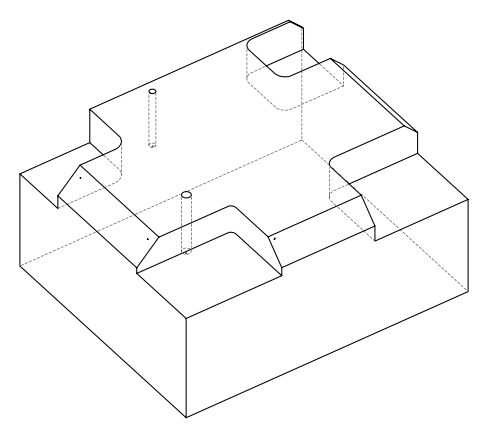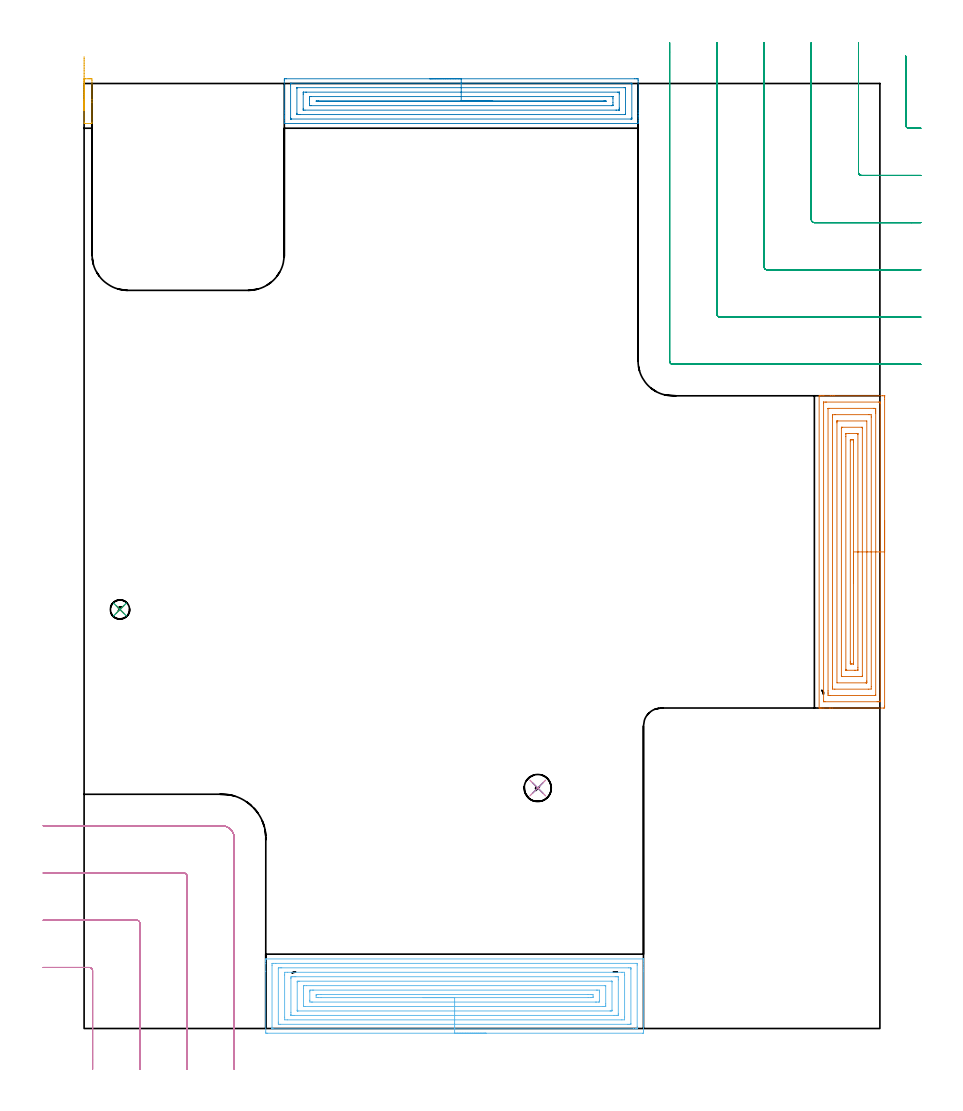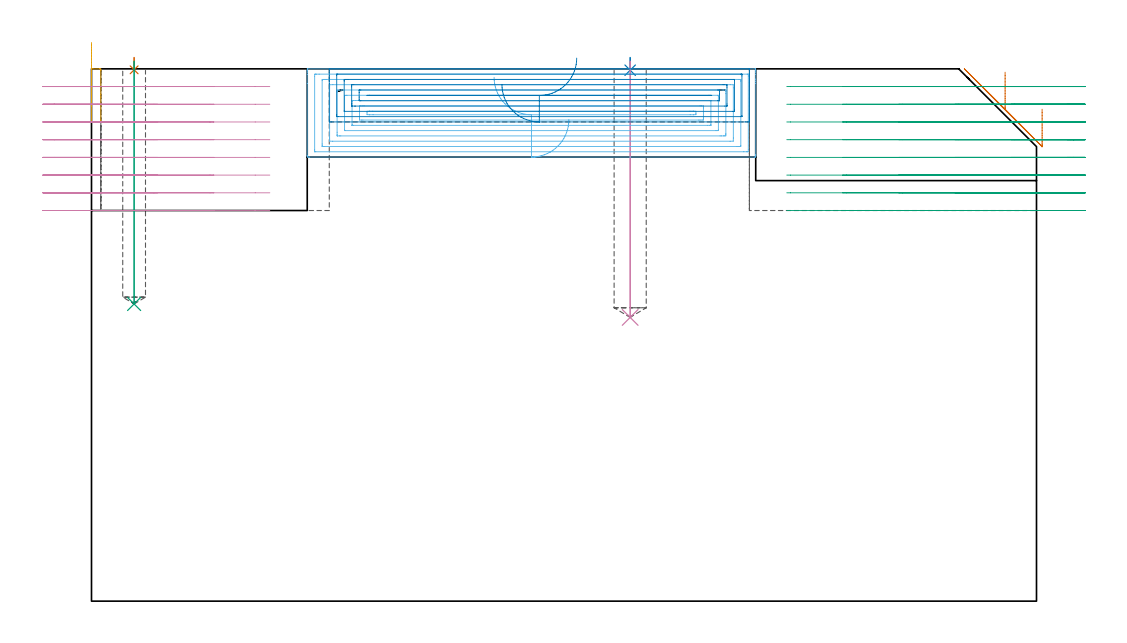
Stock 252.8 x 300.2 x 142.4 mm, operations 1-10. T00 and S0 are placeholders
(PLAN: 12 operations, 6 tool changes, 77.5 min)
(1 SPOT_DRILL | STEP1POCKET | NXT0321_9005460120000 | 0.03 min | 2 mm3)
(2 SPOT_DRILL_1 | STEP1POCKET_1 | NXT0321_9005460120000 | 0.03 min | 0 mm3)
(3 DRILL_BLIND_HOLE_INTO_CENTER | STEP1POCKET | UGT0301_456 | 0.26 min | 1791 mm3)
(4 DRILL_BLIND_HOLE_INTO_CENTER_1 | STEP1POCKET_1 | UGT0301_202 | 0.28 min | 3750 mm3)
(5 AREA_MILL | FG_CHAMFER_SURFACE | UGT0205_001 | 0.31 min | 964 mm3)
(6 AREA_MILL_1 | FG_CHAMFER_SURFACE_1 | UGT0205_001 | 8.93 min | 37988 mm3)
(7 AREA_MILL_2 | FG_CHAMFER_SURFACE_2 | UGT0205_001 | 6.62 min | 24907 mm3)
(8 AREA_MILL_3 | FG_CHAMFER_SURFACE_3 | UGT0205_001 | 5.56 min | 12759 mm3)
(9 MILL_CORNER_NOTCH_RECTANGULAR | CORNER_NOTCH_RECTANGULAR | UGT0201_094 | Follow Part, ap 5, ae 75% | 11.41 min | 285344 mm3)
(10 MILL_CORNER_NOTCH_RECTANGULAR_1 | CORNER_NOTCH_RECTANGULAR_1 | UGT0201_094 | Follow Part, ap 5, ae 75% | 6.71 min | 158848 mm3)
(11 MILL_CORNER_NOTCH_RECTANGULAR_2 | CORNER_NOTCH_RECTANGULAR_2 | NXT0201_013 | Follow Part, ap 2.5, ae 75% | 31.57 min | 224384 mm3)
(12 MILL_SLOT | SLOT_PARTIAL_RECTANGULAR | UGT0201_094 | Follow Part, ap 5, ae 75% | 5.78 min | 148616 mm3)
(TOOL NXT0321_9005460120000 | NC Spot Drill, 142deg, 12mm, Carbide, Uncoated | D12 PA142 FL30 Z2)
(TOOL UGT0301_456 | Carbide Drill 6.1 mm | D6.1 PA118 FL63 Z2)
(TOOL UGT0301_202 | Twist Drill 8.6 mm | D8.6 PA118 FL80 Z2)
(TOOL UGT0205_001 | Chamfer Mill 20 x 3 x 45 deg. | D20 FL50 Z2)
(TOOL UGT0201_094 | End mill 20 mm | D20 FL38 Z4)
(TOOL NXT0201_013 | ENDMILL 10mm | D10 FL30 Z4)
(OP 1 SPOT_DRILL)
G17 G21 G94 G90
T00 M6
G54
G17 G0 G90 X11.4 Y133.1 S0 M3
G43 Z152.4 H0
G94 G81 G98 Z142.137 F250. R145.4
G80
M5
M2
(OP 2 SPOT_DRILL_1)
G17 G21 G94 G90
T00 M6
G54
G17 G0 G90 X144.1 Y76.4 S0 M3
G43 Z152.4 H0
G94 G81 G98 Z142.03 F250. R145.4
G80
M5
M2
(OP 3 DRILL_BLIND_HOLE_INTO_CENTER)
G17 G21 G94 G90
T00 M6
G54
G17 G0 G90 X11.4 Y133.1 S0 M3
G43 Z152.4 H0
G94 G81 G98 Z79.5 F250. R144.4
G80
M5
M2
(OP 4 DRILL_BLIND_HOLE_INTO_CENTER_1)
G17 G21 G94 G90
T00 M6
G54
G17 G0 G90 X144.1 Y76.4 S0 M3
G43 Z152.4 H0
G94 G81 G98 Z75.9 F250. R144.4
G80
M5
M2
(OP 5 AREA_MILL)
G17 G21 G94 G90
T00 M6
G54
G17 G0 G90 X0. Y294.654 S1061 M3
G43 Z152.4 H0
Z149.439
G94 G1 Y294.062 Z148.798 F250.
Y293.528 Z148.108
Y293.057 Z147.374
Y292.651 Z146.602
Y292.314 Z145.797
Y292.048 Z144.966
Y291.856 Z144.115
Y291.739 Z143.251
Y291.698 Z142.379
Y291.733 Z141.508
Y291.843 Z140.642
Y292.029 Z139.79
Y292.288 Z138.957
Y292.619 Z138.15
Y293.019 Z137.374
Y293.485 Z136.637
Y294.013 Z135.943
Y294.6 Z135.297
Y295.042 Z134.852
X0.001 Y301.6 Z128.295
X0.006 Y301.69 Z128.204
X0.374 Y301.7 Z128.2
X1.25
X1.654
X2.126 Y301.698 Z128.202
X2.494 Y301.69 Z128.204
X2.5 Y301.224 Z128.671
Y295.042 Z134.852
Y294.287 Z135.613
Y287.906 Z141.993
X2.49 Y287.506 Z142.392
X2.126 Y287.5 Z142.4
X0.374
X0.01 Y287.506 Z142.392
X0. Y287.907 Z141.992
Y294.287 Z135.613
Y294.6 Z135.297
Y295.241 Z134.706
Y295.931 Z134.172
Y296.665 Z133.7
Y297.437 Z133.295
Y298.242 Z132.958
Y299.073 Z132.692
Y299.924 Z132.5
Y300.789 Z132.383
Y301.66 Z132.342
X0.001 Y302.532 Z132.376
Y303.397 Z132.487
Y304.249 Z132.673
Y305.082 Z132.932
Y305.89 Z133.263
Y306.665 Z133.663
Y307.403 Z134.128
Y308.097 Z134.657
Y308.742 Z135.244
G0 Z152.4
M5
M2
(OP 6 AREA_MILL_1)
G17 G21 G94 G90
T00 M6
G54
G17 G0 G90 X127.7 Y-1.5 S1061 M3
G43 Z152.4 H0
Z128.8
G94 G1 X127.662 Z127.928 F250.
X127.548 Z127.064
X127.359 Z126.212
X127.097 Z125.38
X126.763 Z124.574
X126.36 Z123.8
X125.891 Z123.064
X125.36 Z122.372
X124.771 Z121.729
X124.128 Z121.14
X123.436 Z120.608
X122.7 Z120.14
X121.926 Z119.737
X121.12 Z119.403
X120.288 Z119.141
X119.436 Z118.952
X118.572 Z118.838
X117.7 Z118.8
X58.313
X58.043 Y-1.497 Z118.802
X57.71 Y-1.492 Z118.806
X57.7 Y-1.154 Z119.144
Y18.178 Z138.473
Y20.58 Z140.875
Y21.249 Z141.548
Y21.632 Z141.931
X57.707 Y22.036 Z142.327
X57.71 Y22.097 Z142.388
X57.867 Y22.1 Z142.4
X177.533
X177.69 Y22.097 Z142.388
X177.693 Y22.036 Z142.327
X177.7 Y21.632 Z141.931
Y21.249 Z141.548
Y20.58 Z140.875
Y19.352 Z139.649
Y18.792 Z139.087
Y18.178 Z138.473
Y-0.874 Z119.423
X177.698 Y-1.156 Z119.142
X177.69 Y-1.492 Z118.806
X177.355 Y-1.499 Z118.799
X117.7 Y-1.5 Z118.8
Y-0.086 Z120.214
X59.994 Y-0.085 Z120.215
X59.783 Y-0.082 Z120.218
X59.724 Y-0.079 Z120.221
X59.708 Y-0.076 Z120.224
X59.706 Y-0.071 Z120.229
X59.702 Y-0.037 Z120.263
X59.701 Y0.02 Z120.32
X59.7 Y0.42 Z120.72
X59.701 Y20.085 Z140.385
X59.708 Y20.58 Z140.88
X59.71 Y20.673 Z140.973
X59.889 Y20.681 Z140.981
X59.995 Y20.684 Z140.984
X60.1 Y20.685 Z140.985
X60.887 Y20.686 Z140.986
X175.406 Y20.685 Z140.985
X175.617 Y20.682 Z140.982
X175.676 Y20.679 Z140.979
X175.691 Y20.676 Z140.976
X175.694 Y20.671 Z140.971
X175.698 Y20.637 Z140.937
X175.699 Y20.58 Z140.88
X175.7 Y20.18 Z140.48
X175.699 Y0.515 Z120.815
X175.692 Y0.02 Z120.32
X175.69 Y-0.073 Z120.227
X175.511 Y-0.081 Z120.219
X175.405 Y-0.084 Z120.216
X175.3 Y-0.085 Z120.215
X174.513 Y-0.086 Z120.214
X117.7
Y1.328 Z121.628
X62.364 Y1.329 Z121.629
X61.886 Y1.332 Z121.632
X61.728 Y1.335 Z121.635
X61.71 Y1.338 Z121.638
X61.705 Y1.399 Z121.699
X61.702 Y1.498 Z121.798
X61.7 Y1.994 Z122.294
X61.701 Y18.977 Z139.277
X61.709 Y19.163 Z139.463
X61.716 Y19.265 Z139.565
X61.766 Y19.267 Z139.567
X61.886 Y19.27 Z139.57
X62.3 Y19.271 Z139.571
X62.779
X173.036
X173.514 Y19.268 Z139.568
X173.672 Y19.265 Z139.565
X173.69 Y19.261 Z139.561
X173.694 Y19.201 Z139.501
X173.698 Y19.102 Z139.402
X173.7 Y18.978 Z139.278
Y18.792 Z139.092
X173.699 Y1.623 Z121.923
X173.691 Y1.436 Z121.736
X173.684 Y1.335 Z121.635
X173.634 Y1.333 Z121.633
X173.514 Y1.33 Z121.63
X173.1 Y1.329 Z121.629
X172.621 Y1.328 Z121.628
X117.7
Y2.743 Z123.043
X64.524
X63.721 Y2.75 Z123.05
X63.7 Y3.567 Z123.867
Y17.004 Z137.304
X63.72 Y17.85 Z138.15
X64.565 Y17.857 Z138.157
X170.876
X171.679 Y17.85 Z138.15
X171.7 Y17.033 Z137.333
Y3.596 Z123.896
X171.68 Y2.75 Z123.05
X170.835 Y2.743 Z123.043
X117.7
Y4.157 Z124.457
X66.683
X66.351 Y4.158 Z124.458
X65.785 Y4.162 Z124.462
X65.729 Y4.164 Z124.464
X65.71 Y4.18 Z124.48
X65.704 Y4.243 Z124.543
X65.701 Y4.489 Z124.789
X65.7 Y5.141 Z125.441
X65.701 Y15.867 Z136.167
X65.704 Y16.11 Z136.41
X65.71 Y16.429 Z136.729
X66.025 Y16.437 Z136.737
X66.351 Y16.44 Z136.74
X66.912 Y16.443 Z136.743
X67.244
X168.717
X169.049 Y16.442 Z136.742
X169.615 Y16.438 Z136.738
X169.671 Y16.436 Z136.736
X169.69 Y16.42 Z136.72
X169.696 Y16.357 Z136.657
X169.698 Y16.11 Z136.41
X169.7 Y15.459 Z135.759
X169.699 Y4.733 Z125.033
X169.696 Y4.489 Z124.789
X169.69 Y4.171 Z124.471
X169.375 Y4.163 Z124.463
X169.049 Y4.16 Z124.46
X168.488 Y4.157 Z124.457
X168.156
X117.7
Y5.571 Z125.871
X67.949
X67.771 Y5.573 Z125.873
X67.728 Y5.576 Z125.876
X67.713 Y5.578 Z125.878
X67.709 Y5.588 Z125.888
X67.705 Y5.629 Z125.929
X67.701 Y5.82 Z126.12
Y14.759 Z135.059
X67.705 Y14.905 Z135.205
X67.71 Y15.016 Z135.316
X67.785 Y15.022 Z135.322
X68.137 Y15.027 Z135.327
X68.325 Y15.028 Z135.328
X167.451 Y15.029 Z135.329
X167.629 Y15.027 Z135.327
X167.672 Y15.024 Z135.324
X167.687 Y15.022 Z135.322
X167.691 Y15.012 Z135.312
X167.695 Y14.971 Z135.271
X167.699 Y14.78 Z135.08
Y5.841 Z126.141
X167.695 Y5.694 Z125.994
X167.69 Y5.584 Z125.884
X167.615 Y5.578 Z125.878
X167.263 Y5.573 Z125.873
X167.075 Y5.572 Z125.872
X117.7 Y5.571 Z125.871
Y6.985 Z127.285
X70.108
X69.923 Y6.986 Z127.286
X69.738 Y6.99 Z127.29
X69.718 Y6.992 Z127.292
X69.71 Y7. Z127.3
X69.705 Y7.038 Z127.338
X69.701 Y7.097 Z127.397
X69.7 Y12.758 Z133.058
X69.702 Y13.429 Z133.729
X69.705 Y13.54 Z133.84
X69.71 Y13.594 Z133.894
X69.718 Y13.608 Z133.908
X69.741 Y13.611 Z133.911
X69.923 Y13.613 Z133.913
X70.63 Y13.615 Z133.915
X165.291
X165.477 Y13.614 Z133.914
X165.662 Y13.61 Z133.91
X165.682 Y13.608 Z133.908
X165.69 Y13.6 Z133.9
X165.695 Y13.562 Z133.862
X165.699 Y13.503 Z133.803
X165.7 Y7.842 Z128.142
X165.698 Y7.171 Z127.471
X165.695 Y7.06 Z127.36
X165.69 Y7.006 Z127.306
X165.682 Y6.992 Z127.292
X165.659 Y6.989 Z127.289
X165.477 Y6.987 Z127.287
X164.77 Y6.985 Z127.285
X117.7
Y8.4 Z128.7
X72.602
X72.266 Y8.401 Z128.701
X71.709 Y8.407 Z128.707
X71.7 Y8.968 Z129.268
Y11.65 Z131.95
X71.709 Y12.193 Z132.493
X72.046 Y12.198 Z132.498
X72.602 Y12.2 Z132.5
X72.936
X162.798
X163.134 Y12.199 Z132.499
X163.691 Y12.193 Z132.493
X163.7 Y11.632 Z131.932
Y8.95 Z129.25
X163.691 Y8.407 Z128.707
X163.354 Y8.402 Z128.702
X162.798 Y8.4 Z128.7
X162.464
X117.7
Y9.814 Z130.114
X75.32
X74.426 Y9.815 Z130.115
X74.388 Y9.816 Z130.116
X73.71 Y9.853 Z130.153
X73.705 Y10.537 Z130.837
X73.71 Y10.747 Z131.047
X74.351 Y10.784 Z131.084
X74.388 Y10.785 Z131.085
X75.242 Y10.786 Z131.086
X160.08
X160.974 Y10.785 Z131.085
X161.012 Y10.784 Z131.084
X161.69 Y10.747 Z131.047
X161.695 Y10.063 Z130.363
X161.69 Y9.853 Z130.153
X161.049 Y9.816 Z130.116
X161.012 Y9.815 Z130.115
X160.158 Y9.814 Z130.114
X117.7
X116.828 Z130.152
X115.963 Z130.266
X115.112 Z130.454
X114.28 Z130.717
X113.474 Z131.051
X112.7 Z131.453
X111.964 Z131.922
X111.272 Z132.453
X110.629 Z133.043
X110.04 Z133.686
X109.508 Z134.378
X109.04 Z135.114
X108.637 Z135.888
X108.303 Z136.694
X108.041 Z137.526
X107.852 Z138.377
X107.738 Z139.242
X107.7 Z140.114
G0 Z152.4
M5
M2
(OP 7 AREA_MILL_2)
G17 G21 G94 G90
T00 M6
G54
G17 G0 G90 X254.3 Y161.4 S1061 M3
G43 Z152.4 H0
Z131.6
G94 G1 Y161.362 Z130.728 F250.
Y161.248 Z129.864
Y161.059 Z129.012
Y160.797 Z128.18
Y160.463 Z127.374
Y160.06 Z126.6
Y159.592 Z125.864
Y159.06 Z125.172
Y158.471 Z124.529
Y157.828 Z123.94
Y157.136 Z123.408
Y156.4 Z122.94
Y155.626 Z122.537
Y154.82 Z122.203
Y153.988 Z121.941
Y153.137 Z121.752
Y152.272 Z121.638
Y151.4 Z121.6
Y102.387
X254.297 Y102.085 Z121.602
X254.291 Y101.81 Z121.606
X254.011 Y101.8 Z121.886
X237.659 Z138.236
X237.051 Z138.847
X236.768 Z139.129
X234.984 Z140.911
X234.418 Z141.481
X234.093 Z141.806
X233.877 Z142.022
X233.52 Z142.371
X233.503 Y101.808 Z142.388
X233.5 Y101.941 Z142.4
Y200.858
X233.503 Y200.99 Z142.388
X233.544 Y200.993 Z142.347
X233.877 Y201. Z142.022
X234.418 Z141.481
X234.984 Z140.911
X237.051 Z138.847
X237.659 Z138.236
X238.247 Z137.649
X253.707 Z122.19
X254.293 Y200.998 Z121.604
X254.294 Y200.996 Z121.603
X254.299 Y200.413 Z121.601
X254.3 Y199.82 Z121.6
Y151.4
X252.886 Z123.014
Y104.099
X252.885 Y104.029 Z123.015
X252.881 Y103.889 Z123.019
X252.878 Y103.809 Z123.022
X252.861 Y103.806 Z123.039
X252.816 Y103.803 Z123.084
X252.293 Y103.8 Z123.607
X251.924 Z123.976
X235.354 Z140.546
X234.984 Y103.803 Z140.916
X234.933 Y103.806 Z140.967
X234.923 Y103.809 Z140.977
X234.919 Y103.866 Z140.981
X234.916 Y103.959 Z140.984
X234.914 Y104.24 Z140.986
Y198.701
X234.915 Y198.771 Z140.985
X234.919 Y198.911 Z140.981
X234.922 Y198.991 Z140.978
X234.939 Y198.994 Z140.961
X234.984 Y198.997 Z140.916
X235.507 Y199. Z140.393
X235.876 Z140.024
X252.446 Z123.454
X252.816 Y198.997 Z123.084
X252.867 Y198.994 Z123.033
X252.877 Y198.992 Z123.023
X252.881 Y198.934 Z123.019
X252.884 Y198.841 Z123.016
X252.886 Y198.701 Z123.014
Y198.631
Y151.4
X251.472 Z124.428
X251.471 Y105.952 Z124.429
X251.47 Y105.842 Z124.43
X251.468 Y105.816 Z124.432
X251.466 Y105.811 Z124.434
X251.437 Y105.806 Z124.463
X251.336 Y105.802 Z124.564
X251.184 Y105.8 Z124.716
X236.919 Z138.981
X236.768 Y105.802 Z139.132
X236.616 Y105.805 Z139.284
X236.335 Y105.815 Z139.565
X236.333 Y105.952 Z139.567
X236.33 Y106.39 Z139.57
X236.329 Y106.843 Z139.571
X236.328 Y107.282 Z139.572
X236.329 Y196.848 Z139.571
X236.33 Y196.958 Z139.57
X236.332 Y196.984 Z139.568
X236.334 Y196.989 Z139.566
X236.363 Y196.994 Z139.537
X236.464 Y196.998 Z139.436
X236.616 Y197. Z139.284
X250.881 Z125.019
X251.032 Y196.998 Z124.868
X251.184 Y196.995 Z124.716
X251.465 Y196.985 Z124.435
X251.467 Y196.848 Z124.433
X251.471 Y196.41 Z124.429
Y195.957
X251.472 Y195.518 Z124.428
Y151.4
X250.057 Z125.843
Y108.625
X250.05 Y107.825 Z125.85
X249.249 Y107.801 Z126.651
X238.484 Y107.8 Z137.416
X237.75 Y107.824 Z138.15
X237.743 Y108.542 Z138.157
Y194.175
X237.75 Y194.976 Z138.15
X238.551 Y194.999 Z137.349
X249.316 Y195. Z126.584
X250.05 Y194.976 Z125.85
X250.057 Y194.258 Z125.843
Y151.4
X248.643 Z127.257
Y110.407
X248.642 Y110.123 Z127.258
X248.637 Y109.838 Z127.263
X248.636 Y109.809 Z127.264
X248.623 Y109.806 Z127.277
X248.586 Y109.802 Z127.314
X248.51 Y109.8 Z127.39
X248.358 Z127.542
X239.157 Y109.801 Z136.743
Y192.393
X239.158 Y192.677 Z136.742
X239.163 Y192.962 Z136.737
X239.164 Y192.991 Z136.736
X239.177 Y192.994 Z136.723
X239.214 Y192.998 Z136.686
X239.29 Y193. Z136.61
X239.442 Z136.458
X248.643 Y192.999 Z127.257
Y151.4
X247.229 Z128.671
Y112.19
X247.227 Y111.863 Z128.673
X247.225 Y111.823 Z128.675
X247.223 Y111.811 Z128.677
X247.198 Y111.808 Z128.702
X247.094 Y111.802 Z128.806
X246.964 Y111.8 Z128.936
X240.722 Y111.801 Z135.178
X240.607 Y111.807 Z135.293
X240.586 Y111.809 Z135.314
X240.578 Y111.846 Z135.322
X240.574 Y111.95 Z135.326
X240.572 Y112.19 Z135.328
X240.571 Y190.61 Z135.329
X240.573 Y190.937 Z135.327
X240.575 Y190.977 Z135.325
X240.577 Y190.989 Z135.323
X240.602 Y190.992 Z135.298
X240.706 Y190.998 Z135.194
X240.836 Y191. Z135.064
X247.078 Y190.999 Z128.822
X247.194 Y190.993 Z128.706
X247.215 Y190.991 Z128.685
X247.222 Y190.954 Z128.678
X247.226 Y190.85 Z128.674
X247.228 Y190.61 Z128.672
X247.229 Y151.4 Z128.671
X245.815 Z130.085
Y114.732
X245.811 Y113.972 Z130.089
X245.809 Y113.847 Z130.091
X245.806 Y113.81 Z130.094
X245.769 Y113.807 Z130.131
X245.683 Y113.804 Z130.217
X244.963 Y113.8 Z130.937
X244.792 Z131.108
X242.289 Z133.611
X242.117 Y113.801 Z133.783
X242.06 Y113.803 Z133.84
X242.014 Y113.808 Z133.886
X241.992 Y113.812 Z133.908
X241.991 Y113.841 Z133.909
X241.987 Y113.972 Z133.913
X241.986 Y114.103 Z133.914
X241.985 Y188.068 Z133.915
X241.989 Y188.828 Z133.911
X241.991 Y188.953 Z133.909
X241.994 Y188.99 Z133.906
X242.031 Y188.993 Z133.869
X242.117 Y188.996 Z133.783
X242.837 Y189. Z133.063
X243.008 Z132.892
X245.511 Z130.389
X245.683 Y188.999 Z130.217
X245.74 Y188.997 Z130.16
X245.786 Y188.992 Z130.114
X245.808 Y188.988 Z130.092
X245.809 Y188.959 Z130.091
X245.813 Y188.828 Z130.087
X245.814 Y188.697 Z130.086
X245.815 Y151.4 Z130.085
X244.4 Z131.5
Y116.146
X244.398 Y115.978 Z131.502
X244.395 Y115.846 Z131.505
X244.393 Y115.812 Z131.507
X244.375 Y115.809 Z131.525
X244.323 Y115.805 Z131.577
X243.9 Y115.801 Z132.
X243.854 Z132.046
X243.484 Y115.81 Z132.416
X243.406 Y115.818 Z132.494
X243.403 Y115.871 Z132.497
X243.402 Y115.927 Z132.498
X243.4 Y116.254 Z132.5
Y116.645
Y186.654
X243.402 Y186.822 Z132.498
X243.405 Y186.954 Z132.495
X243.407 Y186.988 Z132.493
X243.425 Y186.991 Z132.475
X243.477 Y186.995 Z132.423
X243.9 Y187. Z132.
X243.946 Y186.999 Z131.954
X244.316 Y186.99 Z131.584
X244.394 Y186.982 Z131.506
X244.397 Y186.929 Z131.503
X244.398 Y186.873 Z131.502
X244.4 Y186.546 Z131.5
Y186.155
Y151.4
Y150.528 Z131.538
Y149.664 Z131.651
Y148.812 Z131.84
Y147.98 Z132.103
Y147.174 Z132.436
Y146.4 Z132.839
Y145.664 Z133.308
Y144.972 Z133.839
Y144.329 Z134.428
Y143.74 Z135.072
Y143.209 Z135.764
Y142.74 Z136.5
Y142.337 Z137.273
Y142.003 Z138.079
Y141.741 Z138.911
Y141.552 Z139.763
Y141.438 Z140.628
Y141.4 Z141.5
G0 Z152.4
M5
M2
(OP 8 AREA_MILL_3)
G17 G21 G94 G90
T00 M6
G54
G17 G0 G90 X109.8 Y301.7 S1061 M3
G43 Z152.4 H0
Z138.2
G94 G1 X109.838 Z137.328 F250.
X109.952 Z136.463
X110.141 Z135.612
X110.403 Z134.78
X110.737 Z133.974
X111.14 Z133.2
X111.608 Z132.464
X112.14 Z131.772
X112.729 Z131.129
X113.372 Z130.539
X114.064 Z130.008
X114.8 Z129.54
X115.574 Z129.137
X116.38 Z128.803
X117.212 Z128.541
X118.064 Z128.352
X118.928 Z128.238
X119.8 Z128.2
X174.949
X175.428 Y301.699 Z128.201
X175.902 Y301.694 Z128.203
X175.992 Y301.691 Z128.205
X176. Y301.224 Z128.673
Y291.509 Z138.385
Y290.877 Z139.02
Y290.626 Z139.271
Y289.994 Z139.903
Y289.742 Z140.154
Y289.239 Z140.66
Y288.479 Z141.42
Y287.976 Z141.923
X175.999 Y287.77 Z142.129
X175.99 Y287.506 Z142.392
X175.873 Y287.5 Z142.4
X63.727
X63.61 Y287.506 Z142.392
X63.6 Y287.771 Z142.127
Y288.479 Z141.42
Y289.239 Z140.66
Y289.742 Z140.154
Y289.994 Z139.903
Y290.626 Z139.271
Y290.877 Z139.02
Y291.509 Z138.385
Y301.224 Z128.673
X63.603 Y301.543 Z128.354
X63.61 Y301.692 Z128.205
X63.76 Y301.699 Z128.199
X64.172 Y301.7 Z128.2
X119.8
Y300.286 Z129.614
X173.704
X173.865 Y300.284 Z129.616
X173.946 Y300.281 Z129.619
X173.98 Y300.279 Z129.621
X173.99 Y300.261 Z129.639
X173.994 Y300.182 Z129.718
X173.999 Y299.993 Z129.907
X174. Y289.393 Z140.507
X173.997 Y289.044 Z140.856
X173.993 Y288.945 Z140.955
X173.99 Y288.92 Z140.98
X173.985 Y288.918 Z140.982
X173.961 Y288.916 Z140.984
X173.857 Y288.915 Z140.985
X173.648 Y288.914 Z140.986
X65.896
X65.735 Y288.916 Z140.984
X65.654 Y288.919 Z140.981
X65.62 Y288.921 Z140.979
X65.61 Y288.939 Z140.961
X65.606 Y289.018 Z140.882
X65.601 Y289.207 Z140.693
X65.6 Y299.807 Z130.093
X65.603 Y300.156 Z129.744
X65.607 Y300.256 Z129.644
X65.61 Y300.28 Z129.62
X65.615 Y300.282 Z129.618
X65.639 Y300.284 Z129.616
X65.743 Y300.285 Z129.615
X65.952 Y300.286 Z129.614
X119.8
Y298.872 Z131.028
X171.569 Y298.871 Z131.029
X171.868 Y298.867 Z131.033
X171.965 Y298.865 Z131.035
X171.99 Y298.858 Z131.042
X171.995 Y298.793 Z131.107
X171.998 Y298.705 Z131.195
X172. Y298.574 Z131.326
Y298.443 Z131.457
X171.999 Y290.495 Z139.405
X171.993 Y290.364 Z139.536
X171.989 Y290.334 Z139.566
X171.979 Y290.332 Z139.568
X171.943 Y290.33 Z139.57
X171.868 Y290.329 Z139.571
X68.622
X68.031
X67.732 Y290.333 Z139.567
X67.635 Y290.335 Z139.565
X67.61 Y290.342 Z139.558
X67.605 Y290.407 Z139.493
X67.602 Y290.495 Z139.405
X67.6 Y290.626 Z139.274
Y290.757 Z139.143
X67.601 Y298.705 Z131.195
X67.607 Y298.836 Z131.064
X67.611 Y298.866 Z131.034
X67.621 Y298.868 Z131.032
X67.657 Y298.87 Z131.03
X67.732 Y298.871 Z131.029
X119.8 Y298.872 Z131.028
Y297.457 Z132.443
X169.434
X169.919 Y297.455 Z132.445
X169.973 Y297.453 Z132.447
X169.986 Y297.451 Z132.449
X169.99 Y297.441 Z132.459
X169.994 Y297.401 Z132.499
X169.998 Y297.232 Z132.668
X170. Y296.895 Z133.005
Y292.392 Z137.508
X169.996 Y291.994 Z137.906
X169.992 Y291.795 Z138.105
X169.99 Y291.752 Z138.148
X169.945 Y291.749 Z138.151
X169.849 Y291.746 Z138.154
X169.198 Y291.743 Z138.157
X168.962
X70.166
X69.681 Y291.745 Z138.155
X69.627 Y291.747 Z138.153
X69.614 Y291.749 Z138.151
X69.61 Y291.759 Z138.141
X69.606 Y291.799 Z138.101
X69.602 Y291.968 Z137.932
X69.6 Y292.305 Z137.595
Y296.808 Z133.092
X69.604 Y297.206 Z132.694
X69.608 Y297.405 Z132.495
X69.61 Y297.448 Z132.452
X69.655 Y297.451 Z132.449
X69.751 Y297.454 Z132.446
X70.402 Y297.457 Z132.443
X70.638
X119.8
Y296.043 Z133.857
X167.537
X167.776 Y296.041 Z133.859
X167.934 Y296.038 Z133.862
X167.986 Y296.036 Z133.864
X167.991 Y296.029 Z133.871
X167.994 Y296.007 Z133.893
X167.998 Y295.925 Z133.975
X168. Y295.347 Z134.553
Y294.158 Z135.742
Y293.581 Z136.319
X167.996 Y293.275 Z136.625
X167.994 Y293.203 Z136.697
X167.991 Y293.173 Z136.727
X167.894 Y293.164 Z136.736
X167.656 Y293.159 Z136.741
X167.536 Y293.157 Z136.743
X72.063
X71.825 Y293.159 Z136.741
X71.666 Y293.162 Z136.738
X71.614 Y293.164 Z136.736
X71.609 Y293.171 Z136.729
X71.606 Y293.193 Z136.707
X71.602 Y293.275 Z136.625
X71.6 Y293.853 Z136.047
Y295.042 Z134.858
Y295.619 Z134.281
X71.604 Y295.925 Z133.975
X71.606 Y295.997 Z133.903
X71.609 Y296.027 Z133.873
X71.706 Y296.036 Z133.864
X71.944 Y296.041 Z133.859
X72.064 Y296.043 Z133.857
X119.8
Y294.629 Z135.271
X165.164
X165.222 Y294.628 Z135.272
X165.638 Y294.622 Z135.278
X165.92 Y294.599 Z135.301
X165.695 Y294.578 Z135.322
X165.638 Y294.575 Z135.325
X165.221 Y294.571 Z135.329
X165.163
X74.436 Y294.572 Z135.328
X74.378
X73.962 Y294.578 Z135.322
X73.68 Y294.601 Z135.299
X73.905 Y294.622 Z135.278
X73.962 Y294.625 Z135.275
X74.378 Y294.629 Z135.271
X74.437
X119.8
X120.672 Z135.309
X121.536 Z135.423
X122.388 Z135.612
X123.22 Z135.874
X124.026 Z136.208
X124.8 Z136.611
X125.536 Z137.079
X126.228 Z137.611
X126.871 Z138.2
X127.46 Z138.843
X127.992 Z139.535
X128.46 Z140.271
X128.863 Z141.045
X129.197 Z141.851
X129.459 Z142.683
X129.648 Z143.535
X129.762 Z144.399
X129.8 Z145.271
G0 Z152.4
M5
M2
(OP 9 MILL_CORNER_NOTCH_RECTANGULAR)
G17 G21 G94 G90
T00 M6
G54
G17 G0 G90 X261. Y308.924 S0 M3
G43 Z152.4 H0
Z137.662
G94 G1 Y305.924 F250.
Y286.994 F500.
G3 X261.994 Y286. R1.
G1 X262.8
X265.8 F250.
G0 Z152.4
X246. Y313.2
Z137.662
G1 Y310.2
Y271.995 F500.
G3 X246.995 Y271. R1.
G1 X262.8
X265.8 F250.
G0 Z152.4
X231. Y313.2
Z137.662
G1 Y310.2
Y256.995 F500.
G3 X231.995 Y256. R1.
G1 X262.8
X265.8 F250.
G0 Z152.4
X216. Y313.2
Z137.662
G1 Y310.2
Y241.995 F500.
G3 X216.995 Y241. R1.
G1 X262.8
X265.8 F250.
G0 Z152.4
X201. Y313.2
Z137.662
G1 Y310.2
Y226.996 F500.
G3 X201.996 Y226. R1.
G1 X262.8
X265.8 F250.
G0 Z152.4
X186. Y313.2
Z137.662
G1 Y310.2
Y212. F500.
G3 X187. Y211. R1.
G1 X262.8
X265.8 F250.
G0 Z152.4
X261. Y308.924
Z132.925
G1 Y305.924
Y286.994 F500.
G3 X261.994 Y286. R1.
G1 X262.8
X265.8 F250.
G0 Z152.4
X246. Y313.2
Z132.925
G1 Y310.2
Y271.995 F500.
G3 X246.995 Y271. R1.
G1 X262.8
X265.8 F250.
G0 Z152.4
X231. Y313.2
Z132.925
G1 Y310.2
Y256.995 F500.
G3 X231.995 Y256. R1.
G1 X262.8
X265.8 F250.
G0 Z152.4
X216. Y313.2
Z132.925
G1 Y310.2
Y241.995 F500.
G3 X216.995 Y241. R1.
G1 X262.8
X265.8 F250.
G0 Z152.4
X201. Y313.2
Z132.925
G1 Y310.2
Y226.996 F500.
G3 X201.996 Y226. R1.
G1 X262.8
X265.8 F250.
G0 Z152.4
X186. Y313.2
Z132.925
G1 Y310.2
Y212. F500.
G3 X187. Y211. R1.
G1 X262.8
X265.8 F250.
G0 Z152.4
X261. Y308.924
Z128.187
G1 Y305.924
Y286.994 F500.
G3 X261.994 Y286. R1.
G1 X262.8
X265.8 F250.
G0 Z152.4
X246. Y313.2
Z128.187
G1 Y310.2
Y271.995 F500.
G3 X246.995 Y271. R1.
G1 X262.8
X265.8 F250.
G0 Z152.4
X231. Y313.2
Z128.187
G1 Y310.2
Y256.995 F500.
G3 X231.995 Y256. R1.
G1 X262.8
X265.8 F250.
G0 Z152.4
X216. Y313.2
Z128.187
G1 Y310.2
Y241.995 F500.
G3 X216.995 Y241. R1.
G1 X262.8
X265.8 F250.
G0 Z152.4
X201. Y313.2
Z128.187
G1 Y310.2
Y226.996 F500.
G3 X201.996 Y226. R1.
G1 X262.8
X265.8 F250.
G0 Z152.4
X186. Y313.2
Z128.187
G1 Y310.2
Y212. F500.
G3 X187. Y211. R1.
G1 X262.8
X265.8 F250.
G0 Z152.4
X261. Y308.924
Z123.45
G1 Y305.924
Y286.994 F500.
G3 X261.994 Y286. R1.
G1 X262.8
X265.8 F250.
G0 Z152.4
X246. Y313.2
Z123.45
G1 Y310.2
Y271.995 F500.
G3 X246.995 Y271. R1.
G1 X262.8
X265.8 F250.
G0 Z152.4
X231. Y313.2
Z123.45
G1 Y310.2
Y256.995 F500.
G3 X231.995 Y256. R1.
G1 X262.8
X265.8 F250.
G0 Z152.4
X216. Y313.2
Z123.45
G1 Y310.2
Y241.995 F500.
G3 X216.995 Y241. R1.
G1 X262.8
X265.8 F250.
G0 Z152.4
X201. Y313.2
Z123.45
G1 Y310.2
Y226.996 F500.
G3 X201.996 Y226. R1.
G1 X262.8
X265.8 F250.
G0 Z152.4
X186. Y313.2
Z123.45
G1 Y310.2
Y212. F500.
G3 X187. Y211. R1.
G1 X262.8
X265.8 F250.
G0 Z152.4
X261. Y308.924
Z118.712
G1 Y305.924
Y286.994 F500.
G3 X261.994 Y286. R1.
G1 X262.8
X265.8 F250.
G0 Z152.4
X246. Y313.2
Z118.712
G1 Y310.2
Y271.995 F500.
G3 X246.995 Y271. R1.
G1 X262.8
X265.8 F250.
G0 Z152.4
X231. Y313.2
Z118.712
G1 Y310.2
Y256.995 F500.
G3 X231.995 Y256. R1.
G1 X262.8
X265.8 F250.
G0 Z152.4
X216. Y313.2
Z118.712
G1 Y310.2
Y241.995 F500.
G3 X216.995 Y241. R1.
G1 X262.8
X265.8 F250.
G0 Z152.4
X201. Y313.2
Z118.712
G1 Y310.2
Y226.996 F500.
G3 X201.996 Y226. R1.
G1 X262.8
X265.8 F250.
G0 Z152.4
X186. Y313.2
Z118.712
G1 Y310.2
Y212. F500.
G3 X187. Y211. R1.
G1 X262.8
X265.8 F250.
G0 Z152.4
X261. Y308.924
Z113.975
G1 Y305.924
Y286.994 F500.
G3 X261.994 Y286. R1.
G1 X262.8
X265.8 F250.
G0 Z152.4
X246. Y313.2
Z113.975
G1 Y310.2
Y271.995 F500.
G3 X246.995 Y271. R1.
G1 X262.8
X265.8 F250.
G0 Z152.4
X231. Y313.2
Z113.975
G1 Y310.2
Y256.995 F500.
G3 X231.995 Y256. R1.
G1 X262.8
X265.8 F250.
G0 Z152.4
X216. Y313.2
Z113.975
G1 Y310.2
Y241.995 F500.
G3 X216.995 Y241. R1.
G1 X262.8
X265.8 F250.
G0 Z152.4
X201. Y313.2
Z113.975
G1 Y310.2
Y226.996 F500.
G3 X201.996 Y226. R1.
G1 X262.8
X265.8 F250.
G0 Z152.4
X186. Y313.2
Z113.975
G1 Y310.2
Y212. F500.
G3 X187. Y211. R1.
G1 X262.8
X265.8 F250.
G0 Z152.4
X261. Y308.924
Z109.237
G1 Y305.924
Y286.994 F500.
G3 X261.994 Y286. R1.
G1 X262.8
X265.8 F250.
G0 Z152.4
X246. Y313.2
Z109.237
G1 Y310.2
Y271.995 F500.
G3 X246.995 Y271. R1.
G1 X262.8
X265.8 F250.
G0 Z152.4
X231. Y313.2
Z109.237
G1 Y310.2
Y256.995 F500.
G3 X231.995 Y256. R1.
G1 X262.8
X265.8 F250.
G0 Z152.4
X216. Y313.2
Z109.237
G1 Y310.2
Y241.995 F500.
G3 X216.995 Y241. R1.
G1 X262.8
X265.8 F250.
G0 Z152.4
X201. Y313.2
Z109.237
G1 Y310.2
Y226.996 F500.
G3 X201.996 Y226. R1.
G1 X262.8
X265.8 F250.
G0 Z152.4
X186. Y313.2
Z109.237
G1 Y310.2
Y212. F500.
G3 X187. Y211. R1.
G1 X262.8
X265.8 F250.
G0 Z152.4
X261. Y308.924
Z104.5
G1 Y305.924
Y286.994 F500.
G3 X261.994 Y286. R1.
G1 X262.8
X265.8 F250.
G0 Z152.4
X246. Y313.2
Z104.5
G1 Y310.2
Y271.995 F500.
G3 X246.995 Y271. R1.
G1 X262.8
X265.8 F250.
G0 Z152.4
X231. Y313.2
Z104.5
G1 Y310.2
Y256.995 F500.
G3 X231.995 Y256. R1.
G1 X262.8
X265.8 F250.
G0 Z152.4
X216. Y313.2
Z104.5
G1 Y310.2
Y241.995 F500.
G3 X216.995 Y241. R1.
G1 X262.8
X265.8 F250.
G0 Z152.4
X201. Y313.2
Z104.5
G1 Y310.2
Y226.996 F500.
G3 X201.996 Y226. R1.
G1 X262.8
X265.8 F250.
G0 Z152.4
X186. Y313.2
Z104.5
G1 Y310.2
Y212. F500.
G3 X187. Y211. R1.
G1 X262.8
X265.8 F250.
G0 Z152.4
M5
M2
(OP 10 MILL_CORNER_NOTCH_RECTANGULAR_1)
G17 G21 G94 G90
T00 M6
G54
G17 G0 G90 X2.7 Y-13. S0 M3
G43 Z152.4 H0
Z137.662
G94 G1 Y-10. F250.
Y18.405 F500.
G3 X1.705 Y19.4 R1.
G1 X-10.
X-13. F250.
G0 Z152.4
X17.7 Y-13.
Z137.662
G1 Y-10.
Y33.404 F500.
G3 X16.704 Y34.4 R1.
G1 X-10.
X-13. F250.
G0 Z152.4
X32.7 Y-13.
Z137.662
G1 Y-10.
Y48.404 F500.
G3 X31.704 Y49.4 R1.
G1 X-10.
X-13. F250.
G0 Z152.4
X47.7 Y-13.
Z137.662
G1 Y-10.
Y60.5 F500.
G3 X43.8 Y64.4 R3.9
G1 X-10.
X-13. F250.
G0 Z152.4
X2.7 Y-13.
Z132.925
G1 Y-10.
Y18.405 F500.
G3 X1.705 Y19.4 R1.
G1 X-10.
X-13. F250.
G0 Z152.4
X17.7 Y-13.
Z132.925
G1 Y-10.
Y33.404 F500.
G3 X16.704 Y34.4 R1.
G1 X-10.
X-13. F250.
G0 Z152.4
X32.7 Y-13.
Z132.925
G1 Y-10.
Y48.404 F500.
G3 X31.704 Y49.4 R1.
G1 X-10.
X-13. F250.
G0 Z152.4
X47.7 Y-13.
Z132.925
G1 Y-10.
Y60.5 F500.
G3 X43.8 Y64.4 R3.9
G1 X-10.
X-13. F250.
G0 Z152.4
X2.7 Y-13.
Z128.187
G1 Y-10.
Y18.405 F500.
G3 X1.705 Y19.4 R1.
G1 X-10.
X-13. F250.
G0 Z152.4
X17.7 Y-13.
Z128.187
G1 Y-10.
Y33.404 F500.
G3 X16.704 Y34.4 R1.
G1 X-10.
X-13. F250.
G0 Z152.4
X32.7 Y-13.
Z128.187
G1 Y-10.
Y48.404 F500.
G3 X31.704 Y49.4 R1.
G1 X-10.
X-13. F250.
G0 Z152.4
X47.7 Y-13.
Z128.187
G1 Y-10.
Y60.5 F500.
G3 X43.8 Y64.4 R3.9
G1 X-10.
X-13. F250.
G0 Z152.4
X2.7 Y-13.
Z123.45
G1 Y-10.
Y18.405 F500.
G3 X1.705 Y19.4 R1.
G1 X-10.
X-13. F250.
G0 Z152.4
X17.7 Y-13.
Z123.45
G1 Y-10.
Y33.404 F500.
G3 X16.704 Y34.4 R1.
G1 X-10.
X-13. F250.
G0 Z152.4
X32.7 Y-13.
Z123.45
G1 Y-10.
Y48.404 F500.
G3 X31.704 Y49.4 R1.
G1 X-10.
X-13. F250.
G0 Z152.4
X47.7 Y-13.
Z123.45
G1 Y-10.
Y60.5 F500.
G3 X43.8 Y64.4 R3.9
G1 X-10.
X-13. F250.
G0 Z152.4
X2.7 Y-13.
Z118.712
G1 Y-10.
Y18.405 F500.
G3 X1.705 Y19.4 R1.
G1 X-10.
X-13. F250.
G0 Z152.4
X17.7 Y-13.
Z118.712
G1 Y-10.
Y33.404 F500.
G3 X16.704 Y34.4 R1.
G1 X-10.
X-13. F250.
G0 Z152.4
X32.7 Y-13.
Z118.712
G1 Y-10.
Y48.404 F500.
G3 X31.704 Y49.4 R1.
G1 X-10.
X-13. F250.
G0 Z152.4
X47.7 Y-13.
Z118.712
G1 Y-10.
Y60.5 F500.
G3 X43.8 Y64.4 R3.9
G1 X-10.
X-13. F250.
G0 Z152.4
X2.7 Y-13.
Z113.975
G1 Y-10.
Y18.405 F500.
G3 X1.705 Y19.4 R1.
G1 X-10.
X-13. F250.
G0 Z152.4
X17.7 Y-13.
Z113.975
G1 Y-10.
Y33.404 F500.
G3 X16.704 Y34.4 R1.
G1 X-10.
X-13. F250.
G0 Z152.4
X32.7 Y-13.
Z113.975
G1 Y-10.
Y48.404 F500.
G3 X31.704 Y49.4 R1.
G1 X-10.
X-13. F250.
G0 Z152.4
X47.7 Y-13.
Z113.975
G1 Y-10.
Y60.5 F500.
G3 X43.8 Y64.4 R3.9
G1 X-10.
X-13. F250.
G0 Z152.4
X2.7 Y-13.
Z109.237
G1 Y-10.
Y18.405 F500.
G3 X1.705 Y19.4 R1.
G1 X-10.
X-13. F250.
G0 Z152.4
X17.7 Y-13.
Z109.237
G1 Y-10.
Y33.404 F500.
G3 X16.704 Y34.4 R1.
G1 X-10.
X-13. F250.
G0 Z152.4
X32.7 Y-13.
Z109.237
G1 Y-10.
Y48.404 F500.
G3 X31.704 Y49.4 R1.
G1 X-10.
X-13. F250.
G0 Z152.4
X47.7 Y-13.
Z109.237
G1 Y-10.
Y60.5 F500.
G3 X43.8 Y64.4 R3.9
G1 X-10.
X-13. F250.
G0 Z152.4
X2.7 Y-13.
Z104.5
G1 Y-10.
Y18.405 F500.
G3 X1.705 Y19.4 R1.
G1 X-10.
X-13. F250.
G0 Z152.4
X17.7 Y-13.
Z104.5
G1 Y-10.
Y33.404 F500.
G3 X16.704 Y34.4 R1.
G1 X-10.
X-13. F250.
G0 Z152.4
X32.7 Y-13.
Z104.5
G1 Y-10.
Y48.404 F500.
G3 X31.704 Y49.4 R1.
G1 X-10.
X-13. F250.
G0 Z152.4
X47.7 Y-13.
Z104.5
G1 Y-10.
Y60.5 F500.
G3 X43.8 Y64.4 R3.9
G1 X-10.
X-13. F250.
G0 Z152.4
M5
M2
